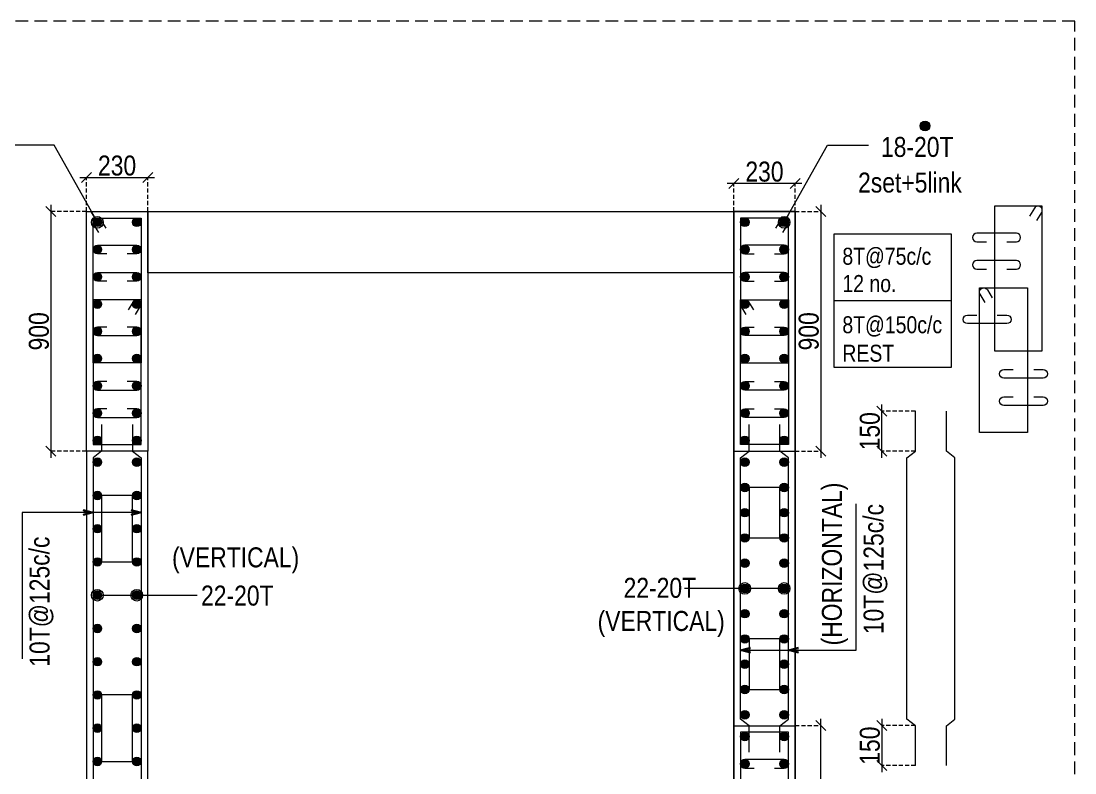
# Model space of a CAD drawing. Header units: millimetres. Extents: x 1112055 to 3390982, y -148532 to 766891.
# Drawn here: x 2552510 to 2568332, y 354387 to 365670 of the extents above; entities that cross this region are included whole.
import ezdxf

# ---------------------------------------------------------------- set-up
doc = ezdxf.new("R2010")
doc.units = ezdxf.units.MM
doc.header["$PDMODE"] = 35
doc.header["$PDSIZE"] = -25
doc.linetypes.add('DASHED2', pattern=[0.375, 0.25, -0.125])
doc.linetypes.add('Hidden', pattern=[9.525, 6.35, -3.175])
for name, color, linetype, lineweight in [('B COL. SIZE DIM', 220, 'Continuous', 25), ('B COLUMN', 1, 'Hidden', 9), ('B P.C.C', 251, 'Continuous', 0), ('B STEEL', 34, 'Continuous', 15), ('B STEEL TEXT', 7, 'Continuous', 15)]:
    doc.layers.add(name, color=color, linetype=linetype, lineweight=lineweight)
doc.styles.add('ARIAL', font='arial.ttf')
doc.styles.add('dim inside', font='romans.shx', dxfattribs={"width": 0.8, "height": 125})
doc.styles.add('SWINC', font='swissc.ttf')
doc.dimstyles.new('DIM 1', dxfattribs={"dimscale": 0, "dimtxt": 230, "dimasz": 150, "dimexe": 0.18, "dimexo": 0.0625, "dimgap": 0.5, "dimtad": 1, "dimdec": 0, "dimzin": 0, "dimdsep": 46, "dimtxsty": 'ARIAL', "dimblk": 'OBLIQUE', "dimcen": 6, "dimse1": 1, "dimse2": 1, "dimclrd": 256, "dimclrt": 256, "dimadec": 0, "dimazin": 2, "dimtfac": 0.75, "dimtdec": 0, "dimtix": 1, "dimtofl": 0, "dimtmove": 1, "dimatfit": 3, "dimldrblk": 'OPEN30', "dimfxl": 0.18, "dimfrac": 1, "dimtolj": 1, "dimtzin": 0, "dimlwd": -1, "dimarcsym": 0})
doc.dimstyles.new('dim inside', dxfattribs={"dimtxt": 125, "dimasz": 100, "dimexe": 0, "dimexo": 0, "dimgap": 10, "dimtad": 0, "dimdec": 0, "dimzin": 0, "dimdsep": 46, "dimtxsty": 'dim inside', "dimblk": 'SMALL', "dimcen": 0.09, "dimadec": 0, "dimazin": 0, "dimtfac": 1, "dimtdec": 0, "dimtofl": 0, "dimtmove": 0, "dimatfit": 3, "dimfxl": 1, "dimtolj": 1, "dimtzin": 0, "dimarcsym": 2})

# ---------------------------------------------------------------- blocks, each defined once
blk = doc.blocks.new('_Oblique')
at = {"color": 0, "linetype": 'ByBlock', "lineweight": -2}
blk.add_line((-0.5, -0.5), (0.5, 0.5), dxfattribs=at)
blk = doc.blocks.new('*D1642')
at = {"layer": 'B COL. SIZE DIM', "color": 250, "lineweight": 9, "ltscale": 250, "transparency": 16777216}
blk.add_line((2564231, 363230), (2563111, 363230), dxfattribs=at)
at = {"layer": 'B COL. SIZE DIM', "color": 250, "linetype": 'DASHED2', "lineweight": 9, "ltscale": 250, "transparency": 16777216}
for p, q in [((2563211, 362814), (2563211, 363230)), ((2564131, 362814), (2564131, 363230))]:
    blk.add_line(p, q, dxfattribs=at)
at = {"layer": 'Defpoints', "color": 0, "ltscale": 250, "transparency": 16777216}
for p in [(2563211, 363230), (2563211, 362814), (2564131, 362814)]:
    blk.add_point(p, dxfattribs=at)
at = {"layer": 'B COL. SIZE DIM', "color": 250, "lineweight": 9, "ltscale": 250, "transparency": 16777216, "xscale": 150, "yscale": 150, "zscale": 150, "rotation": 180}
blk.add_blockref('_Oblique', (2563211, 363230), dxfattribs=at)
at = {"layer": 'B COL. SIZE DIM', "color": 250, "lineweight": 9, "ltscale": 250, "transparency": 16777216, "xscale": 150, "yscale": 150, "zscale": 150}
blk.add_blockref('_Oblique', (2564131, 363230), dxfattribs=at)
at = {"layer": 'B COL. SIZE DIM', "color": 6, "ltscale": 250, "transparency": 16777216, "insert": (2563671, 363409), "char_height": 300, "attachment_point": 5, "style": 'SWINC'}
blk.add_mtext('\\A1;230', dxfattribs=at)
blk = doc.blocks.new('*D1643')
at = {"layer": 'B COL. SIZE DIM', "color": 250, "linetype": 'DASHED2', "lineweight": 9, "ltscale": 250, "transparency": 16777216}
for p, q in [((2564131, 362814), (2564516, 362814)), ((2564131, 359214), (2564516, 359214))]:
    blk.add_line(p, q, dxfattribs=at)
at = {"layer": 'B COL. SIZE DIM', "color": 250, "lineweight": 9, "ltscale": 250, "transparency": 16777216}
blk.add_line((2564516, 362914), (2564516, 359114), dxfattribs=at)
at = {"layer": 'Defpoints', "color": 0, "ltscale": 250, "transparency": 16777216}
for p in [(2564131, 362814), (2564131, 359214), (2564516, 359214)]:
    blk.add_point(p, dxfattribs=at)
at = {"layer": 'B COL. SIZE DIM', "color": 250, "lineweight": 9, "ltscale": 250, "transparency": 16777216, "xscale": 150, "yscale": 150, "zscale": 150}
for p, rotation in [((2564516, 362814), 90), ((2564516, 359214), 270)]:
    blk.add_blockref('_Oblique', p, dxfattribs=dict(at, rotation=rotation))
at = {"layer": 'B COL. SIZE DIM', "color": 6, "ltscale": 250, "transparency": 16777216, "insert": (2564337, 361014), "char_height": 300, "attachment_point": 5, "rotation": 90, "style": 'SWINC'}
blk.add_mtext('\\A1;900', dxfattribs=at)
blk = doc.blocks.new('*D1644')
at = {"layer": 'B COL. SIZE DIM', "color": 250, "linetype": 'DASHED2', "lineweight": 9, "ltscale": 250, "transparency": 16777216}
for p, q in [((2564131, 355096), (2564516, 355096)), ((2564131, 351496), (2564516, 351496))]:
    blk.add_line(p, q, dxfattribs=at)
at = {"layer": 'B COL. SIZE DIM', "color": 250, "lineweight": 9, "ltscale": 250, "transparency": 16777216}
blk.add_line((2564516, 351396), (2564516, 355196), dxfattribs=at)
at = {"layer": 'Defpoints', "color": 0, "ltscale": 250, "transparency": 16777216}
for p in [(2564131, 355096), (2564516, 355096), (2564131, 351496)]:
    blk.add_point(p, dxfattribs=at)
at = {"layer": 'B COL. SIZE DIM', "color": 250, "lineweight": 9, "ltscale": 250, "transparency": 16777216, "xscale": 150, "yscale": 150, "zscale": 150}
for p, rotation in [((2564516, 355096), 90), ((2564516, 351496), 270)]:
    blk.add_blockref('_Oblique', p, dxfattribs=dict(at, rotation=rotation))
at = {"layer": 'B COL. SIZE DIM', "color": 6, "ltscale": 250, "transparency": 16777216, "insert": (2564337, 353296), "char_height": 300, "attachment_point": 5, "rotation": 90, "style": 'SWINC'}
blk.add_mtext('\\A1;900', dxfattribs=at)
blk = doc.blocks.new('_Open30')
at = {"color": 0, "linetype": 'ByBlock', "lineweight": -2}
for p, q in [((-1, 0.27), (0, 0)), ((0, 0), (-1, -0.27)), ((0, 0), (-1, 0))]:
    blk.add_line(p, q, dxfattribs=at)
blk = doc.blocks.new('*D1605')
at = {"layer": 'B COL. SIZE DIM', "color": 250, "lineweight": 9, "ltscale": 250, "transparency": 16777216}
blk.add_line((2565433, 355196), (2565433, 354396), dxfattribs=at)
at = {"layer": 'B COL. SIZE DIM', "color": 250, "linetype": 'DASHED2', "lineweight": 9, "ltscale": 250, "transparency": 16777216}
for p, q in [((2565938, 355096), (2565433, 355096)), ((2565938, 354496), (2565433, 354496))]:
    blk.add_line(p, q, dxfattribs=at)
at = {"layer": 'Defpoints', "color": 0, "ltscale": 250, "transparency": 16777216}
for p in [(2565938, 355096), (2565433, 354496), (2565938, 354496)]:
    blk.add_point(p, dxfattribs=at)
at = {"layer": 'B COL. SIZE DIM', "color": 250, "lineweight": 9, "ltscale": 250, "transparency": 16777216, "xscale": 150, "yscale": 150, "zscale": 150}
for p, rotation in [((2565433, 355096), 90), ((2565433, 354496), 270)]:
    blk.add_blockref('_Oblique', p, dxfattribs=dict(at, rotation=rotation))
at = {"layer": 'B COL. SIZE DIM', "color": 6, "ltscale": 250, "transparency": 16777216, "insert": (2565254, 354796), "char_height": 300, "attachment_point": 5, "rotation": 90, "style": 'SWINC'}
blk.add_mtext('\\A1;150', dxfattribs=at)
blk = doc.blocks.new('*D1606')
at = {"layer": 'B COL. SIZE DIM', "color": 250, "lineweight": 9, "ltscale": 250, "transparency": 16777216}
blk.add_line((2565433, 359114), (2565433, 359914), dxfattribs=at)
at = {"layer": 'B COL. SIZE DIM', "color": 250, "linetype": 'DASHED2', "lineweight": 9, "ltscale": 250, "transparency": 16777216}
for p, q in [((2565938, 359814), (2565433, 359814)), ((2565938, 359214), (2565433, 359214))]:
    blk.add_line(p, q, dxfattribs=at)
at = {"layer": 'Defpoints', "color": 0, "ltscale": 250, "transparency": 16777216}
for p in [(2565433, 359814), (2565938, 359814), (2565938, 359214)]:
    blk.add_point(p, dxfattribs=at)
at = {"layer": 'B COL. SIZE DIM', "color": 250, "lineweight": 9, "ltscale": 250, "transparency": 16777216, "xscale": 150, "yscale": 150, "zscale": 150}
for p, rotation in [((2565433, 359814), 90), ((2565433, 359214), 270)]:
    blk.add_blockref('_Oblique', p, dxfattribs=dict(at, rotation=rotation))
at = {"layer": 'B COL. SIZE DIM', "color": 6, "ltscale": 250, "transparency": 16777216, "insert": (2565254, 359514), "char_height": 300, "attachment_point": 5, "rotation": 90, "style": 'SWINC'}
blk.add_mtext('\\A1;150', dxfattribs=at)
blk = doc.blocks.new('*D1607')
at = {"layer": 'B COL. SIZE DIM', "color": 250, "lineweight": 9, "ltscale": 250, "transparency": 16777216}
blk.add_line((2553391, 363321), (2554511, 363321), dxfattribs=at)
at = {"layer": 'B COL. SIZE DIM', "color": 250, "linetype": 'DASHED2', "lineweight": 9, "ltscale": 250, "transparency": 16777216}
for p, q in [((2553491, 362814), (2553491, 363321)), ((2554411, 362814), (2554411, 363321))]:
    blk.add_line(p, q, dxfattribs=at)
at = {"layer": 'Defpoints', "color": 0, "ltscale": 250, "transparency": 16777216}
for p in [(2554411, 363321), (2553491, 362814), (2554411, 362814)]:
    blk.add_point(p, dxfattribs=at)
at = {"layer": 'B COL. SIZE DIM', "color": 250, "lineweight": 9, "ltscale": 250, "transparency": 16777216, "xscale": 150, "yscale": 150, "zscale": 150, "rotation": 180}
blk.add_blockref('_Oblique', (2553491, 363321), dxfattribs=at)
at = {"layer": 'B COL. SIZE DIM', "color": 250, "lineweight": 9, "ltscale": 250, "transparency": 16777216, "xscale": 150, "yscale": 150, "zscale": 150}
blk.add_blockref('_Oblique', (2554411, 363321), dxfattribs=at)
at = {"layer": 'B COL. SIZE DIM', "color": 6, "ltscale": 250, "transparency": 16777216, "insert": (2553951, 363500), "char_height": 300, "attachment_point": 5, "style": 'SWINC'}
blk.add_mtext('\\A1;230', dxfattribs=at)
blk = doc.blocks.new('*D1608')
at = {"layer": 'B COL. SIZE DIM', "color": 250, "lineweight": 9, "ltscale": 250, "transparency": 16777216}
blk.add_line((2552957, 362914), (2552957, 359114), dxfattribs=at)
at = {"layer": 'B COL. SIZE DIM', "color": 250, "linetype": 'DASHED2', "lineweight": 9, "ltscale": 250, "transparency": 16777216}
for p, q in [((2553491, 362814), (2552957, 362814)), ((2553491, 359214), (2552957, 359214))]:
    blk.add_line(p, q, dxfattribs=at)
at = {"layer": 'Defpoints', "color": 0, "ltscale": 250, "transparency": 16777216}
for p in [(2553491, 362814), (2552957, 359214), (2553491, 359214)]:
    blk.add_point(p, dxfattribs=at)
at = {"layer": 'B COL. SIZE DIM', "color": 250, "lineweight": 9, "ltscale": 250, "transparency": 16777216, "xscale": 150, "yscale": 150, "zscale": 150}
for p, rotation in [((2552957, 362814), 90), ((2552957, 359214), 270)]:
    blk.add_blockref('_Oblique', p, dxfattribs=dict(at, rotation=rotation))
at = {"layer": 'B COL. SIZE DIM', "color": 6, "ltscale": 250, "transparency": 16777216, "insert": (2552778, 361014), "char_height": 300, "attachment_point": 5, "rotation": 90, "style": 'SWINC'}
blk.add_mtext('\\A1;900', dxfattribs=at)

msp = doc.modelspace()

# ---------------------------------------------------------------- hatches: boundary and pattern name
at = {"layer": 'B STEEL', "lineweight": 13}
h = msp.add_hatch(color=256, dxfattribs=at)
h.dxf.hatch_style = 1
edge = h.paths.add_edge_path()
edge.add_arc((2566081.3, 364096.2), 73.3, 0, 360)
at = {"layer": 'B STEEL', "lineweight": 9, "ltscale": 0.5}
h = msp.add_hatch(color=34, dxfattribs=at)
edge = h.paths.add_edge_path()
edge.add_arc((2553654.8, 362649.8), 64, 360, 720, ccw=False)
h = msp.add_hatch(color=34, dxfattribs=at)
edge = h.paths.add_edge_path()
edge.add_arc((2554246.8, 362649.8), 64, -180, 180)
h = msp.add_hatch(color=34, dxfattribs=at)
edge = h.paths.add_edge_path()
edge.add_arc((2563374.8, 362649.8), 64, 360, 720, ccw=False)
h = msp.add_hatch(color=34, dxfattribs=at)
edge = h.paths.add_edge_path()
edge.add_arc((2563966.8, 362649.8), 64, -180, 180)
at = {"layer": 'B STEEL', "lineweight": 30}
h = msp.add_hatch(color=34, dxfattribs=at)
edge = h.paths.add_edge_path()
edge.add_arc((2553654.8, 362240.8), 64, -180, 180)
h = msp.add_hatch(color=34, dxfattribs=at)
edge = h.paths.add_edge_path()
edge.add_arc((2554246.8, 362240.8), 64, -180, 180)
h = msp.add_hatch(color=34, dxfattribs=at)
edge = h.paths.add_edge_path()
edge.add_arc((2563374.8, 362240.8), 64, 180, 540, ccw=False)
h = msp.add_hatch(color=34, dxfattribs=at)
edge = h.paths.add_edge_path()
edge.add_arc((2563966.8, 362240.8), 64, 180, 540, ccw=False)
h = msp.add_hatch(color=34, dxfattribs=at)
edge = h.paths.add_edge_path()
edge.add_arc((2553654.8, 361831.8), 64, -180, 180)
h = msp.add_hatch(color=34, dxfattribs=at)
edge = h.paths.add_edge_path()
edge.add_arc((2554246.8, 361831.8), 64, -180, 180)
h = msp.add_hatch(color=34, dxfattribs=at)
edge = h.paths.add_edge_path()
edge.add_arc((2563374.8, 361831.8), 64, 180, 540, ccw=False)
h = msp.add_hatch(color=34, dxfattribs=at)
edge = h.paths.add_edge_path()
edge.add_arc((2563966.8, 361831.8), 64, 180, 540, ccw=False)
h = msp.add_hatch(color=34, dxfattribs=at)
edge = h.paths.add_edge_path()
edge.add_arc((2553654.8, 361422.8), 64, -180, 180)
h = msp.add_hatch(color=34, dxfattribs=at)
edge = h.paths.add_edge_path()
edge.add_arc((2554246.8, 361422.8), 64, -180, 180)
h = msp.add_hatch(color=34, dxfattribs=at)
edge = h.paths.add_edge_path()
edge.add_arc((2563374.8, 361422.8), 64, 180, 540, ccw=False)
h = msp.add_hatch(color=34, dxfattribs=at)
edge = h.paths.add_edge_path()
edge.add_arc((2563966.8, 361422.8), 64, 180, 540, ccw=False)
h = msp.add_hatch(color=34, dxfattribs=at)
edge = h.paths.add_edge_path()
edge.add_arc((2553654.8, 361013.8), 64, -180, 180)
h = msp.add_hatch(color=34, dxfattribs=at)
edge = h.paths.add_edge_path()
edge.add_arc((2554246.8, 361013.8), 64, -180, 180)
h = msp.add_hatch(color=34, dxfattribs=at)
edge = h.paths.add_edge_path()
edge.add_arc((2563374.8, 361013.8), 64, 180, 540, ccw=False)
h = msp.add_hatch(color=34, dxfattribs=at)
edge = h.paths.add_edge_path()
edge.add_arc((2563966.8, 361013.8), 64, 180, 540, ccw=False)
h = msp.add_hatch(color=34, dxfattribs=at)
edge = h.paths.add_edge_path()
edge.add_arc((2553654.8, 360604.8), 64, -180, 180)
h = msp.add_hatch(color=34, dxfattribs=at)
edge = h.paths.add_edge_path()
edge.add_arc((2554246.8, 360604.8), 64, -180, 180)
h = msp.add_hatch(color=34, dxfattribs=at)
edge = h.paths.add_edge_path()
edge.add_arc((2563374.8, 360604.8), 64, 180, 540, ccw=False)
h = msp.add_hatch(color=34, dxfattribs=at)
edge = h.paths.add_edge_path()
edge.add_arc((2563966.8, 360604.8), 64, 180, 540, ccw=False)
h = msp.add_hatch(color=34, dxfattribs=at)
edge = h.paths.add_edge_path()
edge.add_arc((2553654.8, 360195.8), 64, -180, 180)
h = msp.add_hatch(color=34, dxfattribs=at)
edge = h.paths.add_edge_path()
edge.add_arc((2554246.8, 360195.8), 64, -180, 180)
h = msp.add_hatch(color=34, dxfattribs=at)
edge = h.paths.add_edge_path()
edge.add_arc((2563374.8, 360195.8), 64, 180, 540, ccw=False)
h = msp.add_hatch(color=34, dxfattribs=at)
edge = h.paths.add_edge_path()
edge.add_arc((2563966.8, 360195.8), 64, 180, 540, ccw=False)
h = msp.add_hatch(color=34, dxfattribs=at)
edge = h.paths.add_edge_path()
edge.add_arc((2553654.8, 359786.8), 64, -180, 180)
h = msp.add_hatch(color=34, dxfattribs=at)
edge = h.paths.add_edge_path()
edge.add_arc((2554246.8, 359786.8), 64, -180, 180)
h = msp.add_hatch(color=34, dxfattribs=at)
edge = h.paths.add_edge_path()
edge.add_arc((2563374.8, 359786.8), 64, 180, 540, ccw=False)
h = msp.add_hatch(color=34, dxfattribs=at)
edge = h.paths.add_edge_path()
edge.add_arc((2563966.8, 359786.8), 64, 180, 540, ccw=False)
at = {"layer": 'B STEEL', "lineweight": 9, "ltscale": 0.5}
h = msp.add_hatch(color=34, dxfattribs=at)
edge = h.paths.add_edge_path()
edge.add_arc((2553654.8, 359377.8), 64, -360, 0)
h = msp.add_hatch(color=34, dxfattribs=at)
edge = h.paths.add_edge_path()
edge.add_arc((2554246.8, 359377.8), 64, 180, 540, ccw=False)
h = msp.add_hatch(color=34, dxfattribs=at)
edge = h.paths.add_edge_path()
edge.add_arc((2563374.8, 359377.8), 64, 0, 360)
h = msp.add_hatch(color=34, dxfattribs=at)
edge = h.paths.add_edge_path()
edge.add_arc((2563966.8, 359377.8), 64, 540, 900, ccw=False)
h = msp.add_hatch(color=34, dxfattribs=at)
edge = h.paths.add_edge_path()
edge.add_arc((2553654.8, 359049.8), 64, -360, 0)
h = msp.add_hatch(color=34, dxfattribs=at)
edge = h.paths.add_edge_path()
edge.add_arc((2554246.8, 359049.8), 64, 180, 540, ccw=False)
h = msp.add_hatch(color=34, dxfattribs=at)
edge = h.paths.add_edge_path()
edge.add_arc((2563374.8, 359049.8), 64, 0, 360)
h = msp.add_hatch(color=34, dxfattribs=at)
edge = h.paths.add_edge_path()
edge.add_arc((2563966.8, 359049.8), 64, 540, 900, ccw=False)
h = msp.add_hatch(color=34, dxfattribs=at)
edge = h.paths.add_edge_path()
edge.add_arc((2563374.8, 358670.8), 64, 360, 720, ccw=False)
h = msp.add_hatch(color=34, dxfattribs=at)
edge = h.paths.add_edge_path()
edge.add_arc((2563966.8, 358670.8), 64, -180, 180)
h = msp.add_hatch(color=34, dxfattribs=at)
edge = h.paths.add_edge_path()
edge.add_arc((2553654.8, 358550.8), 64, -360, 0)
h = msp.add_hatch(color=34, dxfattribs=at)
edge = h.paths.add_edge_path()
edge.add_arc((2554246.8, 358550.8), 64, 180, 540, ccw=False)
h = msp.add_hatch(color=34, dxfattribs=at)
edge = h.paths.add_edge_path()
edge.add_arc((2563374.8, 358291.8), 64, 360, 720, ccw=False)
h = msp.add_hatch(color=34, dxfattribs=at)
edge = h.paths.add_edge_path()
edge.add_arc((2563966.8, 358291.8), 64, -180, 180)
h = msp.add_hatch(color=34, dxfattribs=at)
edge = h.paths.add_edge_path()
edge.add_arc((2553654.8, 358051.8), 64, -360, 0)
h = msp.add_hatch(color=34, dxfattribs=at)
edge = h.paths.add_edge_path()
edge.add_arc((2554246.8, 358051.8), 64, 180, 540, ccw=False)
h = msp.add_hatch(color=34, dxfattribs=at)
edge = h.paths.add_edge_path()
edge.add_arc((2563374.8, 357912.8), 64, 360, 720, ccw=False)
h = msp.add_hatch(color=34, dxfattribs=at)
edge = h.paths.add_edge_path()
edge.add_arc((2563966.8, 357912.8), 64, -180, 180)
h = msp.add_hatch(color=34, dxfattribs=at)
edge = h.paths.add_edge_path()
edge.add_arc((2553654.8, 357552.8), 64, -360, 0)
h = msp.add_hatch(color=34, dxfattribs=at)
edge = h.paths.add_edge_path()
edge.add_arc((2554246.8, 357552.8), 64, 180, 540, ccw=False)
h = msp.add_hatch(color=34, dxfattribs=at)
edge = h.paths.add_edge_path()
edge.add_arc((2563374.8, 357533.8), 64, 360, 720, ccw=False)
h = msp.add_hatch(color=34, dxfattribs=at)
edge = h.paths.add_edge_path()
edge.add_arc((2563966.8, 357533.8), 64, -180, 180)
h = msp.add_hatch(color=34, dxfattribs=at)
edge = h.paths.add_edge_path()
edge.add_arc((2553654.8, 357053.8), 64, -360, 0)
h = msp.add_hatch(color=34, dxfattribs=at)
edge = h.paths.add_edge_path()
edge.add_arc((2554246.8, 357053.8), 64, 180, 540, ccw=False)
h = msp.add_hatch(color=34, dxfattribs=at)
edge = h.paths.add_edge_path()
edge.add_arc((2563374.8, 357154.8), 64, 360, 720, ccw=False)
h = msp.add_hatch(color=34, dxfattribs=at)
edge = h.paths.add_edge_path()
edge.add_arc((2563966.8, 357154.8), 64, -180, 180)
h = msp.add_hatch(color=34, dxfattribs=at)
edge = h.paths.add_edge_path()
edge.add_arc((2563374.8, 356775.8), 64, 360, 720, ccw=False)
h = msp.add_hatch(color=34, dxfattribs=at)
edge = h.paths.add_edge_path()
edge.add_arc((2563966.8, 356775.8), 64, -180, 180)
h = msp.add_hatch(color=34, dxfattribs=at)
edge = h.paths.add_edge_path()
edge.add_arc((2553654.8, 356554.8), 64, -360, 0)
h = msp.add_hatch(color=34, dxfattribs=at)
edge = h.paths.add_edge_path()
edge.add_arc((2554246.8, 356554.8), 64, 180, 540, ccw=False)
h = msp.add_hatch(color=34, dxfattribs=at)
edge = h.paths.add_edge_path()
edge.add_arc((2563374.8, 356396.8), 64, 360, 720, ccw=False)
h = msp.add_hatch(color=34, dxfattribs=at)
edge = h.paths.add_edge_path()
edge.add_arc((2563966.8, 356396.8), 64, -180, 180)
h = msp.add_hatch(color=34, dxfattribs=at)
edge = h.paths.add_edge_path()
edge.add_arc((2553654.8, 356055.8), 64, -360, 0)
h = msp.add_hatch(color=34, dxfattribs=at)
edge = h.paths.add_edge_path()
edge.add_arc((2554246.8, 356055.8), 64, 180, 540, ccw=False)
h = msp.add_hatch(color=34, dxfattribs=at)
edge = h.paths.add_edge_path()
edge.add_arc((2563374.8, 356017.8), 64, 360, 720, ccw=False)
h = msp.add_hatch(color=34, dxfattribs=at)
edge = h.paths.add_edge_path()
edge.add_arc((2563966.8, 356017.8), 64, -180, 180)
h = msp.add_hatch(color=34, dxfattribs=at)
edge = h.paths.add_edge_path()
edge.add_arc((2563374.8, 355638.8), 64, 360, 720, ccw=False)
h = msp.add_hatch(color=34, dxfattribs=at)
edge = h.paths.add_edge_path()
edge.add_arc((2563966.8, 355638.8), 64, -180, 180)
h = msp.add_hatch(color=34, dxfattribs=at)
edge = h.paths.add_edge_path()
edge.add_arc((2553654.8, 355556.8), 64, -360, 0)
h = msp.add_hatch(color=34, dxfattribs=at)
edge = h.paths.add_edge_path()
edge.add_arc((2554246.8, 355556.8), 64, 180, 540, ccw=False)
h = msp.add_hatch(color=34, dxfattribs=at)
edge = h.paths.add_edge_path()
edge.add_arc((2563374.8, 355259.8), 64, 360, 720, ccw=False)
h = msp.add_hatch(color=34, dxfattribs=at)
edge = h.paths.add_edge_path()
edge.add_arc((2563966.8, 355259.8), 64, -180, 180)
h = msp.add_hatch(color=34, dxfattribs=at)
edge = h.paths.add_edge_path()
edge.add_arc((2553654.8, 355057.8), 64, -360, 0)
h = msp.add_hatch(color=34, dxfattribs=at)
edge = h.paths.add_edge_path()
edge.add_arc((2554246.8, 355057.8), 64, 180, 540, ccw=False)
h = msp.add_hatch(color=34, dxfattribs=at)
edge = h.paths.add_edge_path()
edge.add_arc((2563374.8, 354931.8), 64, 360, 720, ccw=False)
h = msp.add_hatch(color=34, dxfattribs=at)
edge = h.paths.add_edge_path()
edge.add_arc((2563966.8, 354931.8), 64, -180, 180)
h = msp.add_hatch(color=34, dxfattribs=at)
edge = h.paths.add_edge_path()
edge.add_arc((2553654.8, 354558.8), 64, -360, 0)
h = msp.add_hatch(color=34, dxfattribs=at)
edge = h.paths.add_edge_path()
edge.add_arc((2554246.8, 354558.8), 64, 180, 540, ccw=False)
at = {"layer": 'B STEEL', "lineweight": 30}
h = msp.add_hatch(color=34, dxfattribs=at)
edge = h.paths.add_edge_path()
edge.add_arc((2563374.8, 354522.8), 64, 180, 540, ccw=False)
h = msp.add_hatch(color=34, dxfattribs=at)
edge = h.paths.add_edge_path()
edge.add_arc((2563966.8, 354522.8), 64, 180, 540, ccw=False)

# ---------------------------------------------------------------- linework, layer by layer
at = {"layer": 'B COLUMN', "color": 1, "linetype": 'ByBlock', "lineweight": 20}
for points in [[(2554410.8, 359213.8), (2553490.8, 359213.8), (2553490.8, 351495.8), (2564130.8, 351495.8), (2564130.8, 362813.8), (2563210.8, 362813.8), (2563210.8, 352295.8), (2554410.8, 352295.8)], [(2554410.8, 359213.8), (2553490.8, 359213.8), (2553490.8, 362813.8), (2554410.8, 362813.8)], [(2563210.8, 361893.8), (2554410.8, 361893.8), (2554410.8, 362813.8), (2563210.8, 362813.8)], [(2563210.8, 362813.8), (2564130.8, 362813.8), (2564130.8, 351495.8), (2563210.8, 351495.8)], [(2563210.8, 359213.8), (2564130.8, 359213.8), (2564130.8, 362813.8), (2563210.8, 362813.8)], [(2563210.8, 355095.8), (2564130.8, 355095.8), (2564130.8, 351495.8), (2563210.8, 351495.8)]]:
    msp.add_lwpolyline(points, close=True, dxfattribs=at)
at = {"layer": 'B P.C.C', "color": 250, "lineweight": 0, "ltscale": 30}
msp.add_line((2564719.1, 361474.6), (2566472.2, 361474.6), dxfattribs=at)
at = {"layer": 'B P.C.C', "color": 250, "linetype": 'Hidden', "lineweight": 0, "ltscale": 30}
msp.add_lwpolyline([(2568332.2, 365669.8), (2549060.3, 365669.8), (2549060.3, 347511.6), (2568332.2, 347511.6)], close=True, dxfattribs=at)
at = {"layer": 'B P.C.C', "color": 250, "lineweight": 0, "ltscale": 30}
msp.add_lwpolyline([(2564719.1, 362477.2), (2566472.2, 362477.2), (2566472.2, 360472), (2564719.1, 360472)], close=True, dxfattribs=at)
at = {"layer": 'B STEEL', "lineweight": 13}
for points in [[(2567122.7, 360720.7), (2567842.7, 360720.7), (2567842.7, 362893.7), (2567122.7, 362893.7)], [(2554310.8, 360540.8), (2553590.8, 360540.8), (2553590.8, 362713.8), (2554310.8, 362713.8)], [(2563310.8, 360540.8), (2564030.8, 360540.8), (2564030.8, 362713.8), (2563310.8, 362713.8)], [(2566898.7, 361666.7), (2567618.7, 361666.7), (2567618.7, 359493.7), (2566898.7, 359493.7)], [(2554310.8, 361486.8), (2553590.8, 361486.8), (2553590.8, 359313.8), (2554310.8, 359313.8)], [(2563310.8, 361486.8), (2564030.8, 361486.8), (2564030.8, 359313.8), (2563310.8, 359313.8)], [(2563310.8, 352822.8), (2564030.8, 352822.8), (2564030.8, 354995.8), (2563310.8, 354995.8)]]:
    msp.add_lwpolyline(points, close=True, dxfattribs=at)
at = {"layer": 'B STEEL', "color": 34, "lineweight": 9, "ltscale": 0.5}
for points in [[(2567758.4, 362674.7), (2567833.2, 362796.1, 1), (2567724.2, 362863.3), (2567649.4, 362741.8)], [(2553675.1, 362494.8), (2553600.3, 362616.3, -1), (2553709.3, 362683.4), (2553784.1, 362561.9)], [(2563946.5, 362494.8), (2564021.3, 362616.3, 1), (2563912.2, 362683.4), (2563837.5, 362561.9)], [(2567310, 362356.7), (2567452.6, 362356.7, 1), (2567452.6, 362484.7), (2566860.7, 362484.7, 1), (2566860.7, 362356.7), (2567003.3, 362356.7)], [(2553797.4, 362176.8), (2553654.8, 362176.8, -1), (2553654.8, 362304.8), (2554246.8, 362304.8, -1), (2554246.8, 362176.8), (2554104.1, 362176.8)], [(2563824.1, 362176.8), (2563966.8, 362176.8, 1), (2563966.8, 362304.8), (2563374.8, 362304.8, 1), (2563374.8, 362176.8), (2563517.5, 362176.8)], [(2567310, 361947.7), (2567452.6, 361947.7, 1), (2567452.6, 362075.7), (2566860.7, 362075.7, 1), (2566860.7, 361947.7), (2567003.3, 361947.7)], [(2553797.4, 361767.8), (2553654.8, 361767.8, -1), (2553654.8, 361895.8), (2554246.8, 361895.8, -1), (2554246.8, 361767.8), (2554104.1, 361767.8)], [(2563824.1, 361767.8), (2563966.8, 361767.8, 1), (2563966.8, 361895.8), (2563374.8, 361895.8, 1), (2563374.8, 361767.8), (2563517.5, 361767.8)], [(2566983, 361447.7), (2566908.2, 361569.2, -1), (2567017.3, 361636.3), (2567092, 361514.8)], [(2554226.5, 361267.8), (2554301.3, 361389.3, 1), (2554192.2, 361456.4), (2554117.5, 361334.9)], [(2563395.1, 361267.8), (2563320.3, 361389.3, -1), (2563429.3, 361456.4), (2563504.1, 361334.9)], [(2567166.5, 361257.7), (2567309.1, 361257.7, -1), (2567309.1, 361129.7), (2566717.2, 361129.7, -1), (2566717.2, 361257.7), (2566859.8, 361257.7)], [(2553797.4, 361077.8), (2553654.8, 361077.8, 1), (2553654.8, 360949.8), (2554246.8, 360949.8, 1), (2554246.8, 361077.8), (2554104.1, 361077.8)], [(2563824.1, 361077.8), (2563966.8, 361077.8, -1), (2563966.8, 360949.8), (2563374.8, 360949.8, -1), (2563374.8, 361077.8), (2563517.5, 361077.8)], [(2567713.2, 360439.8), (2567855.9, 360439.8, -1), (2567855.9, 360311.7), (2567263.9, 360311.7, -1), (2567263.9, 360439.8), (2567406.5, 360439.8)], [(2553797.4, 360259.9), (2553654.8, 360259.9, 1), (2553654.8, 360131.8), (2554246.8, 360131.8, 1), (2554246.8, 360259.9), (2554104.1, 360259.9)], [(2563824.1, 360259.9), (2563966.8, 360259.9, -1), (2563966.8, 360131.8), (2563374.8, 360131.8, -1), (2563374.8, 360259.9), (2563517.5, 360259.9)], [(2567713.2, 360030.8), (2567855.9, 360030.8, -1), (2567855.9, 359902.7), (2567263.9, 359902.7, -1), (2567263.9, 360030.8), (2567406.5, 360030.8)], [(2553797.4, 359850.9), (2553654.8, 359850.9, 1), (2553654.8, 359722.8), (2554246.8, 359722.8, 1), (2554246.8, 359850.9), (2554104.1, 359850.9)], [(2563824.1, 359850.9), (2563966.8, 359850.9, -1), (2563966.8, 359722.8), (2563374.8, 359722.8, -1), (2563374.8, 359850.9), (2563517.5, 359850.9)], [(2563824.1, 354458.8), (2563966.8, 354458.8, 1), (2563966.8, 354586.8), (2563374.8, 354586.8, 1), (2563374.8, 354458.8), (2563517.5, 354458.8)]]:
    msp.add_lwpolyline(points, format="xyb", dxfattribs=at)
at = {"layer": 'B STEEL', "lineweight": 13}
for points in [[(2565938.1, 354495.8), (2565938.1, 355095.8), (2565810.1, 355195.8), (2565810.1, 359113.8), (2565938.1, 359213.8), (2565938.1, 359813.8)], [(2566402, 354495.8), (2566402, 355095.8), (2566530.1, 355195.8), (2566530.1, 359113.8), (2566402, 359213.8), (2566402, 359813.8)], [(2553718.8, 359613.8), (2553718.8, 359213.8), (2553590.8, 359113.8), (2553590.8, 353995.8), (2553718.8, 353895.8), (2553718.8, 353495.8)], [(2554182.7, 359613.8), (2554182.7, 359213.8), (2554310.8, 359113.8), (2554310.8, 353995.8), (2554182.7, 353895.8), (2554182.7, 353495.8)], [(2563438.8, 354695.8), (2563438.8, 355095.8), (2563310.8, 355195.8), (2563310.8, 359113.8), (2563438.8, 359213.8), (2563438.8, 359613.8)], [(2563902.7, 354695.8), (2563902.7, 355095.8), (2564030.8, 355195.8), (2564030.8, 359113.8), (2563902.7, 359213.8), (2563902.7, 359613.8)]]:
    msp.add_lwpolyline(points, dxfattribs=at)
at = {"layer": 'B STEEL', "color": 3, "lineweight": 13}
for points in [[(2553718.8, 357552.8), (2554182.7, 357552.8), (2554182.7, 358550.8), (2553718.8, 358550.8)], [(2563902.7, 358670.8), (2563438.8, 358670.8), (2563438.8, 357912.8), (2563902.7, 357912.8)], [(2563902.7, 356396.8), (2563438.8, 356396.8), (2563438.8, 355638.8), (2563902.7, 355638.8)], [(2553718.8, 354558.8), (2554182.7, 354558.8), (2554182.7, 355556.8), (2553718.8, 355556.8)]]:
    msp.add_lwpolyline(points, close=True, dxfattribs=at)
at = {"layer": 'B STEEL', "lineweight": 13}
msp.add_circle((2566081.3, 364096.2), 73.3, dxfattribs=at)
at = {"layer": 'B STEEL', "color": 34, "lineweight": 9, "ltscale": 0.5}
for centre in [(2553654.8, 362649.8), (2554246.8, 362649.8), (2563374.8, 362649.8), (2563966.8, 362649.8), (2553654.8, 362240.8), (2554246.8, 362240.8), (2563374.8, 362240.8), (2563966.8, 362240.8), (2553654.8, 361831.8), (2554246.8, 361831.8), (2563374.8, 361831.8), (2563966.8, 361831.8), (2553654.8, 361422.8), (2554246.8, 361422.8), (2563374.8, 361422.8), (2563966.8, 361422.8), (2553654.8, 361013.8), (2554246.8, 361013.8), (2563374.8, 361013.8), (2563966.8, 361013.8), (2553654.8, 360604.8), (2554246.8, 360604.8), (2563374.8, 360604.8), (2563966.8, 360604.8), (2553654.8, 360195.8), (2554246.8, 360195.8), (2563374.8, 360195.8), (2563966.8, 360195.8), (2553654.8, 359786.8), (2554246.8, 359786.8), (2563374.8, 359786.8), (2563966.8, 359786.8), (2553654.8, 359377.8), (2554246.8, 359377.8), (2563374.8, 359377.8), (2563966.8, 359377.8), (2553654.8, 359049.8), (2554246.8, 359049.8), (2563374.8, 359049.8), (2563966.8, 359049.8), (2563374.8, 358670.8), (2563966.8, 358670.8), (2553654.8, 358550.8), (2554246.8, 358550.8), (2563374.8, 358291.8), (2563966.8, 358291.8), (2553654.8, 358051.8), (2554246.8, 358051.8), (2563374.8, 357912.8), (2563966.8, 357912.8), (2553654.8, 357552.8), (2554246.8, 357552.8), (2563374.8, 357533.8), (2563966.8, 357533.8), (2553654.8, 357053.8), (2554246.8, 357053.8), (2563374.8, 357154.8), (2563966.8, 357154.8), (2563374.8, 356775.8), (2563966.8, 356775.8), (2553654.8, 356554.8), (2554246.8, 356554.8), (2563374.8, 356396.8), (2563966.8, 356396.8), (2553654.8, 356055.8), (2554246.8, 356055.8), (2563374.8, 356017.8), (2563966.8, 356017.8), (2563374.8, 355638.8), (2563966.8, 355638.8), (2553654.8, 355556.8), (2554246.8, 355556.8), (2563374.8, 355259.8), (2563966.8, 355259.8), (2553654.8, 355057.8), (2554246.8, 355057.8), (2563374.8, 354931.8), (2563966.8, 354931.8), (2553654.8, 354558.8), (2554246.8, 354558.8), (2563374.8, 354522.8), (2563966.8, 354522.8)]:
    msp.add_circle(centre, 64, dxfattribs=at)

# ---------------------------------------------------------------- texts
at = {"layer": 'B STEEL TEXT', "lineweight": 5, "style": 'SWINC'}
for s, height, p in [('18-20T', 300, (2565420.3, 363631.5)), ('2set+5link', 300, (2565076.3, 363096.6)), ('8T@75c/c', 255, (2564840.5, 362013.2)), ('12 no.', 255, (2564840.5, 361603.7)), ('8T@150c/c', 255, (2564840.5, 360984.8)), ('REST', 255, (2564840.5, 360557.8)), ('(VERTICAL)', 300, (2554776.8, 357471.6)), ('22-20T', 300, (2561555.7, 357014.5)), ('22-20T', 300, (2555211.9, 356897.9)), ('(VERTICAL)', 300, (2561165.9, 356517.3))]:
    msp.add_text(s, height=height, dxfattribs=at).set_placement(p)
for s, p in [('(HORIZONTAL)', (2564833.2, 356300.2)), ('10T@125c/c', (2565458.5, 356468.8)), ('10T@125c/c', (2552936.9, 355980.4))]:
    msp.add_text(s, height=300, rotation=90, dxfattribs=at).set_placement(p)

# ---------------------------------------------------------------- dimensions: what is measured, and where the dimension line sits
at = {"layer": 'B COL. SIZE DIM', "color": 250, "ltscale": 250}
dim = msp.add_linear_dim(base=(2554410.8, 363321.2), p1=(2553490.8, 362813.8), p2=(2554410.8, 362813.8), dimstyle='dim inside', override={"dimtxt": 300, "dimasz": 150, "dimgap": 25, "dimtad": 3, "dimlfac": 0.25, "dimtxsty": 'SWINC', "dimblk1": 'Oblique', "dimblk2": 'Oblique', "dimsah": 1, "dimdle": 100, "dimclrd": 250, "dimclre": 250, "dimclrt": 6, "dimfxl": 1000, "dimlwd": 9, "dimlwe": 9}, dxfattribs=at)
dim.commit()
dim.dimension.update_dxf_attribs({"geometry": '*D1607', "text_midpoint": (2553950.8, 363500.4)})
for base, p1, p2, angle, picture, middle in [((2563210.8, 363229.6), (2564130.8, 362813.8), (2563210.8, 362813.8), 180, '*D1642', (2563670.8, 363408.8)), ((2552957.4, 359213.8), (2553490.8, 362813.8), (2553490.8, 359213.8), 90, '*D1608', (2552778.4, 361013.8)), ((2564515.5, 359213.8), (2564130.8, 362813.8), (2564130.8, 359213.8), 90, '*D1643', (2564336.5, 361013.8)), ((2565433, 359813.8), (2565938.1, 359213.8), (2565938.1, 359813.8), 270, '*D1606', (2565254, 359513.8)), ((2564515.5, 355095.8), (2564130.8, 351495.8), (2564130.8, 355095.8), 270, '*D1644', (2564336.5, 353295.8)), ((2565433, 354495.8), (2565938.1, 355095.8), (2565938.1, 354495.8), 90, '*D1605', (2565254, 354795.8))]:
    dim = msp.add_linear_dim(base=base, p1=p1, p2=p2, angle=angle, dimstyle='dim inside', override={"dimtxt": 300, "dimasz": 150, "dimgap": 25, "dimtad": 3, "dimlfac": 0.25, "dimtxsty": 'SWINC', "dimblk1": 'Oblique', "dimblk2": 'Oblique', "dimsah": 1, "dimdle": 100, "dimclrd": 250, "dimclre": 250, "dimclrt": 6, "dimfxl": 1000, "dimlwd": 9, "dimlwe": 9}, dxfattribs=at)
    dim.commit()
    dim.dimension.update_dxf_attribs({"geometry": picture, "text_midpoint": middle})

# ---------------------------------------------------------------- leaders
at = {"layer": 'B STEEL TEXT', "lineweight": 9}
for points in [[(2553654.8, 362649.8), (2553004.2, 363806), (2552391.1, 363806)], [(2563966.8, 362649.8), (2564617.4, 363806), (2565230.5, 363806)], [(2553654.8, 357053.8), (2555151.3, 357053.8)], [(2554246.8, 357053.8), (2555151.3, 357053.8)], [(2563966.8, 357154.8), (2562470.3, 357154.8)], [(2563374.8, 357154.8), (2562470.3, 357154.8)]]:
    msp.add_leader(points, dimstyle='DIM 1', override={"dimscale": 1, "dimasz": 175, "dimtad": 0, "dimtxsty": 'SWINC', "dimldrblk": 'DotBlank', "dimfxlon": 1, "dimarcsym": 2}, dxfattribs=at)
at = {"layer": 'B STEEL TEXT', "lineweight": 5}
for points in [[(2563310.8, 356229.1), (2565049.8, 356229.1), (2565049.8, 358423.3)], [(2564030.8, 356229.1), (2565049.8, 356229.1), (2565049.8, 358423.3)], [(2553590.8, 358294), (2552528.3, 358294), (2552528.3, 356099.8)], [(2554310.8, 358294), (2552528.3, 358294), (2552528.3, 356099.8)]]:
    msp.add_leader(points, dimstyle='DIM 1', override={"dimscale": 1, "dimtad": 0, "dimtxsty": 'SWINC', "dimfxlon": 1, "dimlwd": 5, "dimarcsym": 2}, dxfattribs=at)

doc.saveas('drawing.dxf')
